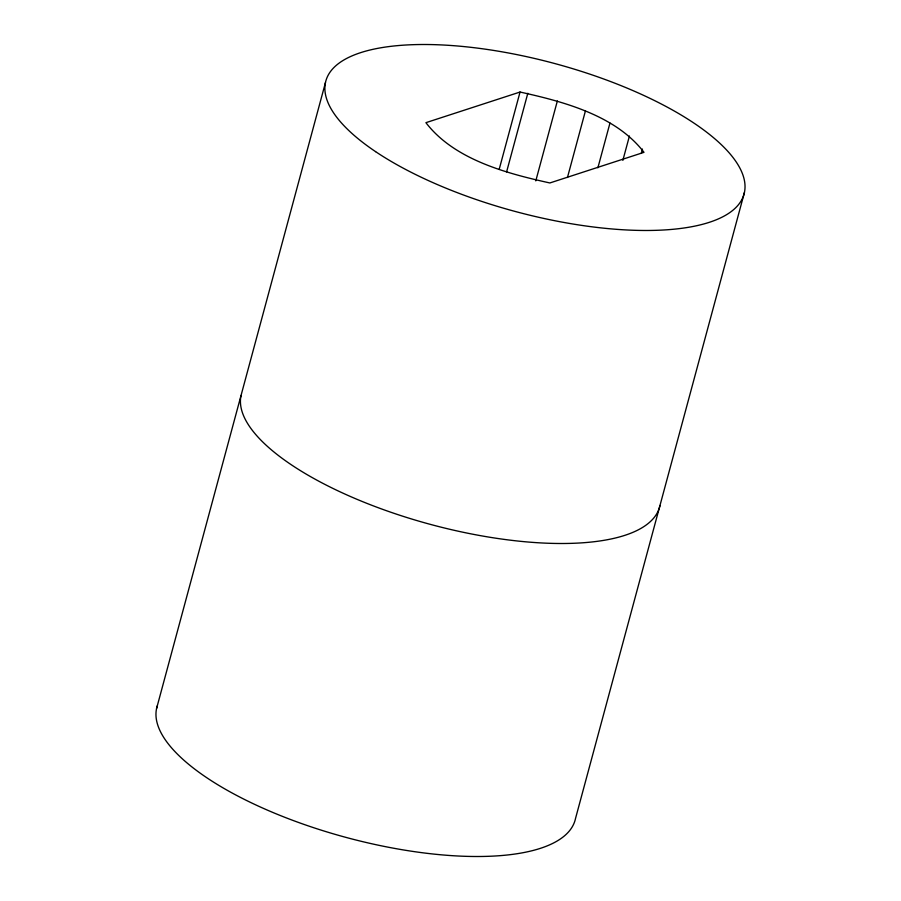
<?xml version="1.0" encoding="UTF-8"?>
<svg xmlns="http://www.w3.org/2000/svg" width="901" height="901" viewBox="0 0 901 901"><rect width="100%" height="100%" fill="white"/><g stroke="black" fill="none" stroke-linecap="round" stroke-linejoin="round"><path stroke-width="1.35" d="M156.571 708.513L325.486 82.498M499.21 169.264L520.046 92.037C563.575 101.633 615.743 115.429 643.99 152.325L549.869 182.959C506.328 173.364 454.16 159.556 425.914 122.671L520.046 92.037M506.61 171.866L527.817 93.276M535.791 180.887L557.359 100.946M567.461 177.497L585.38 111.105M597.892 167.777L609.966 123.065M622.85 160.389L629.439 136.006M641.366 153.114L642.469 149.048M744.429 192.487L575.514 818.502A216.612 76.562 15.1 0 1 346.491 837.536A216.612 76.562 15.1 0 1 157.247 705.945M659.971 505.495A216.612 76.562 15.1 0 1 434.575 525.497A216.612 76.562 15.1 0 1 241.029 395.505M375.571 151.627A216.612 76.562 15.1 0 0 733.166 210.023A216.612 76.562 15.1 0 0 496.124 50.828A216.612 76.562 15.1 0 0 375.571 151.627"/></g></svg>
